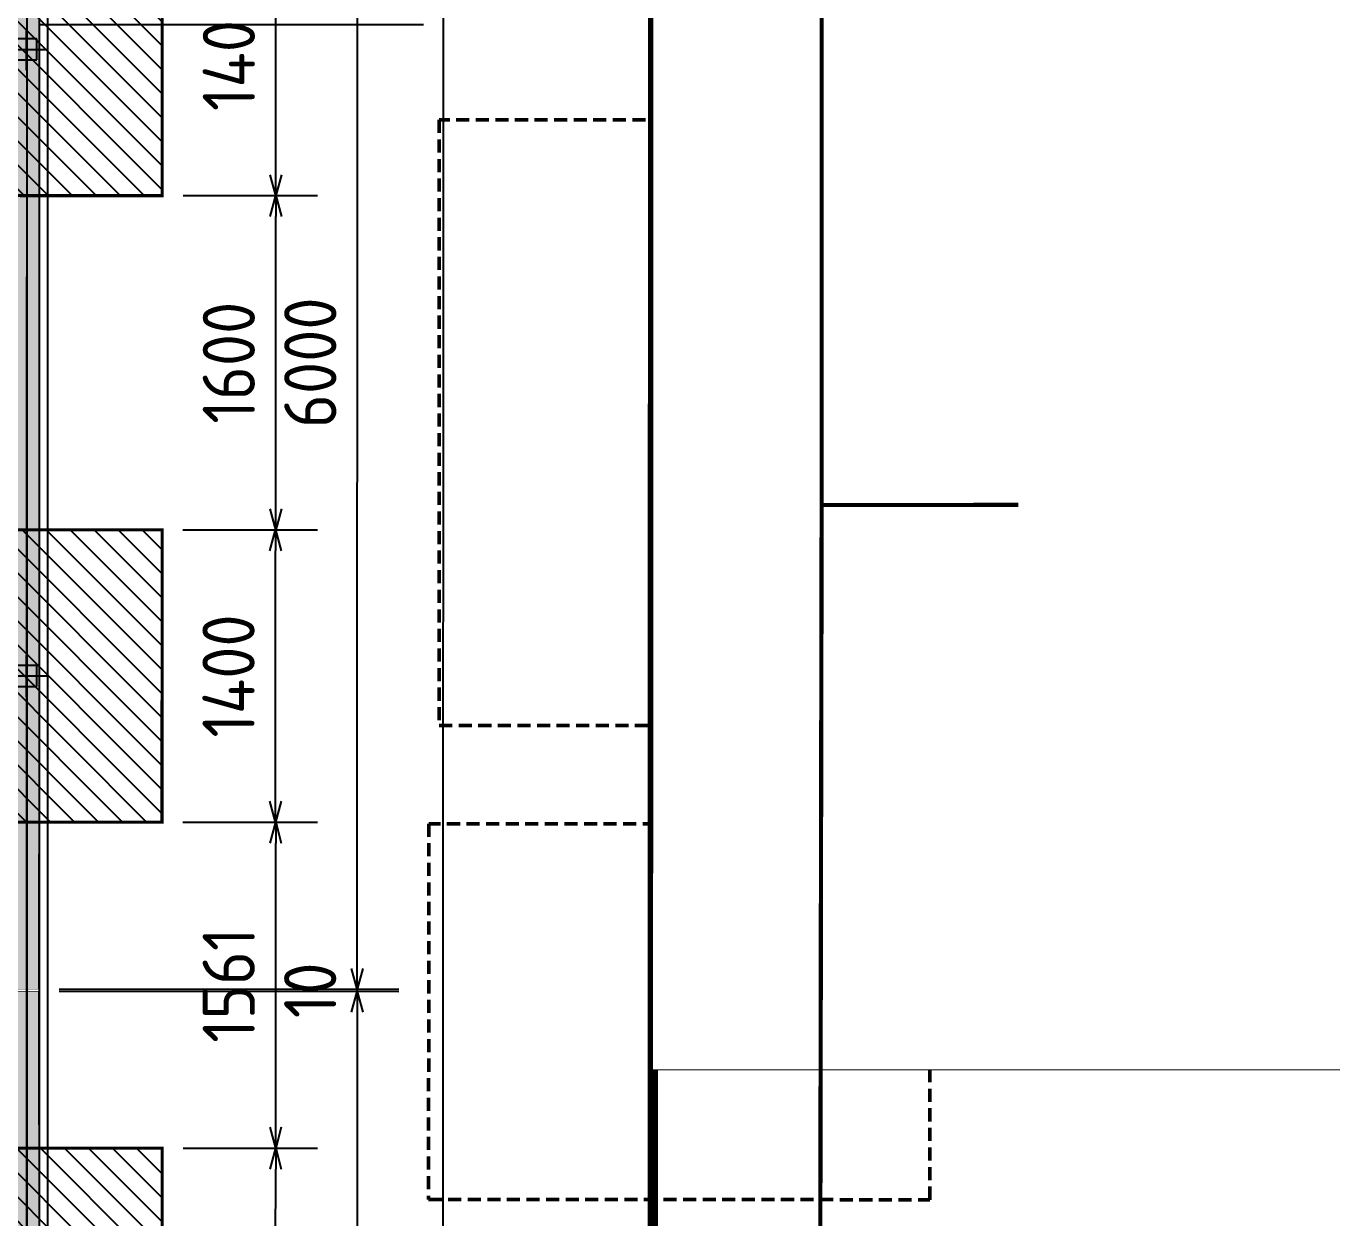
# Model space of a CAD drawing. Header units: centimetres. Extents: x -6122352 to 6876996, y -1694241 to 2592194.
# Drawn here: x 176629 to 182883, y -61365 to -55659 of the extents above; entities that cross this region are included whole.
import ezdxf
from ezdxf.xclip import XClip

# ---------------------------------------------------------------- set-up
doc = ezdxf.new("R2010")
doc.units = ezdxf.units.CM
doc.header["$MEASUREMENT"] = 0
doc.header["$XCLIPFRAME"] = 2
doc.header["$PDMODE"] = 66
doc.header["$PDSIZE"] = 100
for name, pattern in [('CENTER', [2, 1.25, -0.25, 0.25, -0.25]), ('DASHED2', [0.375, 0.25, -0.125]), ('XR-AR-END-SETTING OUT PLAN$0$23261-XR-AR-SI-GF$0$HIDDEN', [0.375, 0.25, -0.125]), ('XR-AR-END-SETTING OUT PLAN$0$23585-XR-AR-END-GROUND FLOOR$0$23261-XR-AR-SI-GF$0$HIDDEN', [0.375, 0.25, -0.125]), ('XR-AR-END-SETTING OUT PLAN$0$23585-XR-AR-END-GROUND FLOOR$0$945-4P-1-101-GROUND FLOOR PLAN$0$XR-MIDDLE-GROUND FLOOR PLAN$0$HIDDEN2', [0.1875, 0.125, -0.0625]), ('XR-AR-END-SETTING OUT PLAN$0$23585-XR-AR-END-GROUND FLOOR$0$XR-END-GROUND FLOOR PLAN$0$HIDDEN2', [0.1875, 0.125, -0.0625])]:
    doc.linetypes.add(name, pattern=pattern)
doc.layers.get('Defpoints').update_dxf_attribs({"color": 255, "linetype": 'CENTER'})
for name, color, linetype in [('00-MI-DIM', 7, 'Continuous'), ('23585-XR-AR-BOUNDARY WALLS AND SETBACKS$0$setback', 7, 'XR-AR-END-SETTING OUT PLAN$0$23261-XR-AR-SI-GF$0$HIDDEN'), ('@MI-FOOTINGS', 7, 'Continuous'), ('@MI-MEP', 7, 'Continuous'), ('@MI-REF LAYER', 7, 'Continuous'), ('@MI-TYPE-02', 6, 'Continuous'), ('B_TH_4', 7, 'Continuous'), ('XR-AR-END-SETTING OUT PLAN$0$23585-XR-AR-END-GROUND FLOOR$0$A-Flor-Strs', 1, 'Continuous')]:
    doc.layers.add(name, color=color, linetype=linetype)
for name, color, linetype, lineweight, true_color in [('08-Compound Wall-2', 6, 'Continuous', 25, 0xff00ff), ('08-Compound Wall-3', 5, 'Continuous', 25, 0x0000ff), ('23585-XR-AR-DAMAC PLOT LIMITS$0$1-End units', 7, 'Continuous', 5, 0xf8991e)]:
    doc.layers.add(name, color=color, linetype=linetype, lineweight=lineweight, true_color=true_color)
for name, color, linetype, lineweight in [('@ Foundations', 4, 'DASHED2', 50), ('A-ANNO-TEXT', 3, 'Continuous', 25), ('XR-AR-END-SETTING OUT PLAN$0$23585-XR-AR-END-GROUND FLOOR$0$A-DOOR-FULL', 1, 'Continuous', 9), ('XR-AR-END-SETTING OUT PLAN$0$23585-XR-AR-END-GROUND FLOOR$0$A-FLOR-OVHD', 9, 'XR-AR-END-SETTING OUT PLAN$0$23585-XR-AR-END-GROUND FLOOR$0$23261-XR-AR-SI-GF$0$HIDDEN', 15), ('XR-AR-END-SETTING OUT PLAN$0$23585-XR-AR-END-GROUND FLOOR$0$A-GLAZ-SILL', 8, 'Continuous', 5), ('XR-AR-END-SETTING OUT PLAN$0$23585-XR-AR-END-GROUND FLOOR$0$A-GLAZ-WNDO', 232, 'Continuous', 9), ('XR-AR-END-SETTING OUT PLAN$0$23585-XR-AR-END-GROUND FLOOR$0$A-WALL', 7, 'Continuous', 30), ('XR-AR-END-SETTING OUT PLAN$0$23585-XR-AR-END-GROUND FLOOR$0$S-COLS', 51, 'Continuous', 40), ('XR-AR-END-SETTING OUT PLAN$0$23585-XR-AR-END-GROUND FLOOR$0$S-COLS-PATT', 8, 'Continuous', 5)]:
    doc.layers.add(name, color=color, linetype=linetype, lineweight=lineweight)
doc.styles.add('Schueco-BEMSTIL', font='isocpeur.ttf', dxfattribs={"width": 0.9})
doc.dimstyles.new('MI- JWC-TXT-2.5 MM', dxfattribs={"dimscale": 1.5, "dimtxt": 2.5, "dimasz": 1, "dimexe": 2, "dimexo": 1, "dimgap": 1, "dimtad": 1, "dimdec": 0, "dimdsep": 46, "dimtxsty": 'Schueco-BEMSTIL', "dimblk": 'OPEN30', "dimcen": 0, "dimdle": 2, "dimclrd": 140, "dimclre": 8, "dimclrt": 40, "dimadec": 0, "dimazin": 2, "dimtfac": 1, "dimtdec": 0, "dimtix": 1, "dimtmove": 2, "dimatfit": 3, "dimldrblk": 'OPEN', "dimfxl": 2, "dimlwd": -1, "dimlwe": -1, "dimarcsym": 0})

# ---------------------------------------------------------------- blocks, each defined once
blk = doc.blocks.new('23585-XR-AR-BOUNDARY WALLS AND SETBACKS')
at = {"layer": '08-Compound Wall-2'}
blk.add_lwpolyline([(496588.3159441666, 2769013.514769345), (496570.6946733108, 2769029.661011864), (496564.5808306537, 2769022.988344166), (496560.5274299398, 2769018.564543386), (496556.4738282793, 2769014.140741575), (496552.4204299391, 2769009.716943386), (496548.3670299394, 2769005.293143387), (496542.2528973924, 2768998.620554951), (496559.874324013, 2768982.474534681)], dxfattribs=at)
at = {"layer": '23585-XR-AR-BOUNDARY WALLS AND SETBACKS$0$setback', "ltscale": 40, "const_width": 0.05}
blk.add_lwpolyline([(496585.3184436723, 2769012.463673213), (496570.9412552056, 2769025.637386598), (496566.7190196444, 2769021.029225017), (496562.6655982177, 2769016.605401631), (496558.611948408, 2769012.181547272), (496554.5585982167, 2769007.757801631), (496550.5051982169, 2769003.334001631), (496546.3502469584, 2768998.799543226), (496560.7275510902, 2768985.626021641), (496564.8823551398, 2768990.160453821), (496568.9357508895, 2768994.584249184), (496572.9891508893, 2768999.008049183), (496577.0425508898, 2769003.431849183), (496581.0961986162, 2769007.855501268)], close=True, dxfattribs=at)
blk = doc.blocks.new('A$C9d9485f6')
at = {"layer": 'A-ANNO-TEXT', "rotation": 312.4881850805905}
blk.add_blockref('23585-XR-AR-BOUNDARY WALLS AND SETBACKS', (-2377088.534775567, -1504219.252137818), dxfattribs=at)
blk = doc.blocks.new('23585-XR-AR-DAMAC PLOT LIMITS')
at = {"layer": '23585-XR-AR-DAMAC PLOT LIMITS$0$1-End units', "color": 251, "true_color": 0x636466}
for points in [[(496542.1118999999, 2768998.614700001), (496548.2933, 2769005.3607), (496565.9883000003, 2768989.1471), (496559.8069000002, 2768982.400900001)], [(496535.9303000001, 2768991.8683), (496542.1118999999, 2768998.614700001), (496559.8069000002, 2768982.400900001), (496553.6253000004, 2768975.6547)]]:
    blk.add_lwpolyline(points, close=True, dxfattribs=at)
blk = doc.blocks.new('A$Cf093b529')
at = {"layer": 'A-ANNO-TEXT'}
blk.add_blockref('23585-XR-AR-DAMAC PLOT LIMITS', (-495391.9901121984, -2768603.441896566), dxfattribs=at)
blk = doc.blocks.new('*U35')
for points in [[(91, -5.684341886080801e-14), (41, -5.684341886080801e-14), (41, 1021), (91, 1021)], [(0, 0), (38, -5.684341886080801e-14), (38, -50), (50, -50), (50, -249.999999999997), (0, -249.999999999997)], [(1100, 2.842170943040401e-14), (1062, -2.842170943040401e-14), (1062, -49.99999999999997), (1050, -49.99999999999997), (1050, -249.999999999997), (1100, -249.999999999997)]]:
    blk.add_lwpolyline(points, close=True)
at = {"color": 8, "linetype": 'XR-AR-END-SETTING OUT PLAN$0$23585-XR-AR-END-GROUND FLOOR$0$XR-END-GROUND FLOOR PLAN$0$HIDDEN2'}
blk.add_arc((41, -5.684341886080801e-14), 1021, 1.594950045944486e-15, 90, dxfattribs=at)
at = {"layer": 'XR-AR-END-SETTING OUT PLAN$0$23585-XR-AR-END-GROUND FLOOR$0$A-GLAZ-SILL', "linetype": 'XR-AR-END-SETTING OUT PLAN$0$23585-XR-AR-END-GROUND FLOOR$0$945-4P-1-101-GROUND FLOOR PLAN$0$XR-MIDDLE-GROUND FLOOR PLAN$0$HIDDEN2', "ltscale": 3}
blk.add_lwpolyline([(0, 0), (1100, 0), (1100, -249.999999999997), (0, -249.999999999997)], close=True, dxfattribs=at)
blk = doc.blocks.new('*U37')
for points in [[(91, -5.684341886080801e-14), (41, -5.684341886080801e-14), (41, 1021), (91, 1021)], [(0, 0), (38, -5.684341886080801e-14), (38, -50), (50, -50), (50, -109.9999999801787), (0, -109.9999999801787)], [(1100, 2.842170943040401e-14), (1062, -2.842170943040401e-14), (1062, -49.99999999999997), (1050, -49.99999999999997), (1050, -109.9999999801786), (1100, -109.9999999801786)]]:
    blk.add_lwpolyline(points, close=True)
at = {"color": 8, "linetype": 'XR-AR-END-SETTING OUT PLAN$0$23585-XR-AR-END-GROUND FLOOR$0$XR-END-GROUND FLOOR PLAN$0$HIDDEN2'}
blk.add_arc((41, -5.684341886080801e-14), 1021, 1.594950045944486e-15, 90, dxfattribs=at)
at = {"layer": 'XR-AR-END-SETTING OUT PLAN$0$23585-XR-AR-END-GROUND FLOOR$0$A-GLAZ-SILL', "linetype": 'XR-AR-END-SETTING OUT PLAN$0$23585-XR-AR-END-GROUND FLOOR$0$945-4P-1-101-GROUND FLOOR PLAN$0$XR-MIDDLE-GROUND FLOOR PLAN$0$HIDDEN2', "ltscale": 3}
blk.add_lwpolyline([(0, 0), (1100, 0), (1100, -109.9999999801786), (0, -109.9999999801786)], close=True, dxfattribs=at)
blk = doc.blocks.new('XR-AR-END-SETTING OUT PLAN$0$23585-XR-AR-END-GROUND FLOOR$0$A$C75a8815d')
at = {"layer": 'XR-AR-END-SETTING OUT PLAN$0$23585-XR-AR-END-GROUND FLOOR$0$S-COLS', "color": 252, "lineweight": 30}
for points in [[(-0.02841067314147949, 3499.999932765961), (-0.02841019630432129, 2699.999933242798), (249.9715893268585, 2699.999932765961), (249.9715902805328, 3499.999933004379)], [(3.814697265625e-06, 0.001664876937866211), (3.814697265625e-06, 550.001665353775), (250.0000038146973, 550.0016646385193), (250.0000038146973, 0.001665115356445312)]]:
    blk.add_lwpolyline(points, close=True, dxfattribs=at)
blk = doc.blocks.new('XR-AR-END-SETTING OUT PLAN')
at = {"layer": '08-Compound Wall-3'}
blk.add_line((1900.044146533911, 10500.00058480681), (-523.2971514474184, 10500.00058478684), dxfattribs=at)
at = {"layer": 'XR-AR-END-SETTING OUT PLAN$0$23585-XR-AR-END-GROUND FLOOR$0$A-FLOR-OVHD', "color": 8}
blk.add_line((3200.106140449643, 10249.99855422974), (3200.106631532311, 8999.99834060669), dxfattribs=at)
at = {"layer": 'XR-AR-END-SETTING OUT PLAN$0$23585-XR-AR-END-GROUND FLOOR$0$A-FLOR-OVHD', "color": 8, "ltscale": 5}
for p, q in [((4150.149359419942, 9210.30683708191), (3250.158987239003, 9610.350899219513)), ((3250.158987298608, 9210.306836605072), (4150.149360194802, 9610.350899219513))]:
    blk.add_line(p, q, dxfattribs=at)
blk.add_lwpolyline([(3250.158987298608, 9210.306836605072), (4150.149359419942, 9210.30683708191), (4150.149360194802, 9610.350899219513), (3250.158987239003, 9610.350899219513)], close=True, dxfattribs=at)
at = {"layer": 'XR-AR-END-SETTING OUT PLAN$0$23585-XR-AR-END-GROUND FLOOR$0$A-Flor-Strs', "color": 8}
for p, q in [((3000.102111771703, 10249.9985537529), (3000.102079167962, 8999.993498325348)), ((3300.102112427354, 10249.99855422974), (3300.102079108357, 8999.99349784851)), ((3300.102093592286, 9549.99603509903), (3171.357380345464, 9681.451865673065)), ((3000.102095738053, 9549.996026039124), (3300.102093592286, 9549.99603509903)), ((3300.102093592286, 9549.99603509903), (3171.35738016665, 9418.540202617645))]:
    blk.add_line(p, q, dxfattribs=at)
at = {"layer": 'XR-AR-END-SETTING OUT PLAN$0$23585-XR-AR-END-GROUND FLOOR$0$A-GLAZ-SILL', "color": 8}
blk.add_line((3250.100986972451, 6049.997144699097), (3250.10133947432, 8199.998291492462), dxfattribs=at)
at = {"layer": 'XR-AR-END-SETTING OUT PLAN$0$23585-XR-AR-END-GROUND FLOOR$0$A-GLAZ-WNDO', "color": 8}
for p, q in [((3000.101339235902, 8199.998291015625), (3000.101339116693, 8149.998291015625)), ((3150.100986912847, 6099.997143745422), (3150.101339116693, 8199.998291015625)), ((3150.101339116693, 8199.998291015625), (3150.101339295506, 8149.998290538788)), ((3150.101339295506, 8149.998290538788), (3000.101339116693, 8149.998291015625)), ((3000.101213410497, 7447.998108863831), (3000.101213350892, 7497.998109340668)), ((3000.101213350892, 7497.998109340668), (3150.101213827729, 7497.998108386993)), ((3150.101213887334, 7447.998108863831), (3000.101213410497, 7447.998108863831)), ((3150.101213827729, 7497.998108386993), (3150.101213887334, 7447.998108863831)), ((3000.100987270474, 6746.998107910156), (3000.100986436009, 6796.998108863831)), ((3000.100986436009, 6796.998108863831), (3150.100987270474, 6796.998108863831)), ((3150.100987270474, 6796.998108863831), (3150.100986376405, 6746.998108863831)), ((3150.100986376405, 6746.998108863831), (3000.100987270474, 6746.998107910156)), ((3000.100986972451, 6049.997144699097), (3000.100986972451, 6099.997144699097)), ((3000.100986972451, 6099.997144699097), (3150.100986912847, 6099.997143745422)), ((3150.100986912847, 6099.997143745422), (3150.100987151265, 6049.997144699097)), ((3000.100986972451, 6049.997144699097), (3250.100986972451, 6049.997144699097))]:
    blk.add_line(p, q, dxfattribs=at)
for points in [[(3250.122793927789, 8199.997313976288), (3000.101339235902, 8199.998291015625)], [(3000.101213350892, 7497.998109340668), (3000.101339116693, 8149.998291015625)], [(3050.101339116693, 8149.998291015625), (3050.101213350892, 7497.998108863831)], [(3000.100986972451, 6099.997144699097), (3000.101213410497, 7447.998108863831)], [(3050.101213291287, 7447.998109340668), (3050.100986912847, 6796.998107910156)], [(3050.100986853242, 6746.998108386993), (3050.1009863168, 6099.997145175934)]]:
    blk.add_lwpolyline(points, dxfattribs=at)
at = {"layer": 'XR-AR-END-SETTING OUT PLAN$0$23585-XR-AR-END-GROUND FLOOR$0$A-WALL', "color": 8}
blk.add_lwpolyline([(3850.106042101979, 10500.01968860626), (5750.107330158353, 10500.00084400177), (5750.107415214181, 10250.00188541412), (4790.107357934117, 10249.9985537529), (4790.107358291745, 10149.99855566025), (4540.107357993722, 10149.99855566025), (4540.10735835135, 10249.9985537529), (3000.102095916867, 10249.99855327606), (3000.102079048753, 11999.99910259247), (3250.104392960668, 11999.99910163879), (3250.104392841458, 11100.02067995071), (3850.106042161584, 11100.02068090439), (3850.10604198277, 10499.99947547913)], dxfattribs=at)
for points in [[(4790.1072358042, 8749.999267578125), (3250.101112738252, 8749.997854709625), (3250.123472645879, 8199.998291492462), (3000.123275354505, 8199.998291015625), (3000.100934281945, 8999.998242855072), (4540.107388034463, 8999.998847484589), (4540.107358470559, 9049.998554706573), (4790.107358232141, 9049.99855518341)], [(5650.11106570065, 8750.000054359436), (4790.107256367803, 8749.999291419983), (4790.107256188989, 8850.000108718872), (5650.111065641046, 8850.001082897186)], [(3250.12934859097, 5750.006791114807), (3250.100409820676, 5750.006854534149), (3250.100986972451, 6049.997144699097), (3000.129348531365, 6049.997144699097), (3000.129348650575, 5499.999974727631), (3250.129348769784, 5500.006791591644)], [(3250.129348710179, 5499.998108386993), (7760.105232134461, 5500.00174665451), (7760.105232253671, 5750.00045633316), (3250.129348531365, 5749.997789859772)]]:
    blk.add_lwpolyline(points, close=True, dxfattribs=at)
at = {"layer": 'XR-AR-END-SETTING OUT PLAN$0$23585-XR-AR-END-GROUND FLOOR$0$A-DOOR-FULL', "color": 8, "xscale": -1, "rotation": 270}
blk.add_blockref('*U35', (4790.107358232141, 9049.99855518341), dxfattribs=at)
at = {"layer": 'XR-AR-END-SETTING OUT PLAN$0$23585-XR-AR-END-GROUND FLOOR$0$A-DOOR-FULL', "color": 8, "xscale": 0.9090909090912127, "yscale": 0.9090909090912127, "zscale": 0.9090909090912127, "rotation": 179.9999999999999}
blk.add_blockref('*U37', (6650.111066237092, 8750.001082897186), dxfattribs=at)
at = {"layer": 'XR-AR-END-SETTING OUT PLAN$0$23585-XR-AR-END-GROUND FLOOR$0$S-COLS-PATT', "color": 8}
blk.add_blockref('XR-AR-END-SETTING OUT PLAN$0$23585-XR-AR-END-GROUND FLOOR$0$A$C75a8815d', (3000.129344239831, 5499.998310089111), dxfattribs=at)
blk = doc.blocks.new('END UNIT')
at = {"xscale": 0.001, "yscale": 0.001, "zscale": 0.001}
blk.add_blockref('XR-AR-END-SETTING OUT PLAN', (-9.150201729830158, 0), dxfattribs=at)
blk = doc.blocks.new('TH_4')
blk.add_blockref('END UNIT', (495802.3053798428, 2769130.514097063))
at = {"xscale": -1}
blk.add_blockref('END UNIT', (495826.3053798428, 2769130.514097063), dxfattribs=at)
blk = doc.blocks.new('A$C780da55d')
at = {"layer": 'B_TH_4', "xscale": 1.000039159572381, "yscale": 1.000039159572381, "zscale": 1.000039159572381}
blk.add_blockref('TH_4', (-495814.0704651335, -2769239.302089663), dxfattribs=at)
blk = doc.blocks.new('23585-XR-AR-MALDIVE-2$0$TH_4')
blk.add_blockref('A$C780da55d', (495794.655359471, 2769130.864096801))
at = {"layer": '@ Foundations', "linetype": 'DASHED2', "ltscale": 0.25}
for points in [[(495795.1303292943, 2769137.659769025), (495797.4303292944, 2769137.659769025), (495797.4303292944, 2769140.559769025), (495795.1303292943, 2769140.559769025)], [(495797.4803292943, 2769135.389769025), (495797.4803292943, 2769137.189769024), (495795.0803292943, 2769137.189769024), (495795.0803292943, 2769135.389769025)]]:
    blk.add_lwpolyline(points, close=True, dxfattribs=at)
blk = doc.blocks.new('A$C4ad59038')
at = {"color": 1, "true_color": 0xeb0000, "const_width": 0.01}
blk.add_lwpolyline([(33.17642797250301, 0.03671054542064667), (27.17643891414627, 0.0302905784919858), (21.17643782356754, 0.02358802454546094), (15.17643673485145, 0.01688547106459737), (9.176435644738376, 0.01018291618674994), (0.02652762923389673, 2.328306436538696e-10), (0, 23.99999232846312), (9.149760706815869, 24.01003996655345), (15.14976179599762, 24.01674252003431), (21.14976288657635, 24.02344507421367), (27.1498992536217, 24.03000031830743), (33.14990034373477, 24.03670287341811), (42.29995566885918, 24.04702106770128), (42.32648329855874, 0.04702874016948044)], close=True, dxfattribs=at)
blk = doc.blocks.new('A$C648f3c42')
at = {"color": 1, "true_color": 0xeb0000, "const_width": 0.01}
blk.add_lwpolyline([(33.15262363292277, 0.0001893071457743645), (27.15261880028993, 0.0001524444669485092), (21.15261396672577, 0.0001155796926468611), (15.15260913362727, 7.871724665164948e-05), (9.152604300063103, 4.185270518064499e-05), (0, 0), (0.0005651502870023251, 24.00012975768186), (9.152604304254055, 24.00019629951566), (15.15274425270036, 24.00008570449427), (21.15260162623599, 23.9999874541536), (27.15260645840317, 24.00002431729808), (33.15261129243299, 24.00006118137389), (42.30280754901469, 24.00006668013521), (42.30267243040726, 5.969149060547352e-05)], close=True, dxfattribs=at)
blk = doc.blocks.new('A$C547b7078')
at = {"color": 1, "true_color": 0xeb0000, "const_width": 0.01}
blk.add_lwpolyline([(35.15050103946123, -21.37135449005291), (29.15049620682839, -21.37139135273173), (23.15049137326423, -21.37142821727321), (17.15048654016573, -21.37146507995203), (11.15048170660157, -21.3715019444935), (1.997877406538464, -21.37154379719868), (1.998442556825466, 2.628585960250348), (11.15048171079252, 2.628652502316982), (17.15062165923882, 2.628541907295585), (23.15047903277446, 2.628443656954914), (29.15048386494163, 2.628480520099401), (35.15048869897146, 2.628517384175211), (44.30068495555315, 2.628522882703692), (44.30054983694572, -21.37148410547525)], close=True, dxfattribs=at)
blk = doc.blocks.new('A$C253a53b4')
at = {"color": 1, "true_color": 0xeb0000, "const_width": 0.01}
blk.add_lwpolyline([(-2.578967043431476, -17.71013962291181), (-8.57895610225387, -17.71655958984047), (-14.5789571928326, -17.723262143787), (-20.57895828154869, -17.72996469726786), (-26.57895937166177, -17.73666725214571), (-35.72886738716625, -17.74685016833246), (-35.75539501640014, 6.253142159897834), (-26.60563430911861, 6.263189798220992), (-20.60563322040252, 6.269892351701856), (-14.60563212982379, 6.276594905648381), (-8.605495762778446, 6.283150149974972), (-2.605494672665372, 6.289852704852819), (6.544560652924702, 6.300170899368823), (6.571088282158598, -17.69982142839581)], close=True, dxfattribs=at)
blk = doc.blocks.new('_Open30')
at = {"color": 0, "linetype": 'ByBlock', "lineweight": -2}
for p, q in [((-1, 0.26794919), (0, 0)), ((0, 0), (-1, -0.26794919)), ((0, 0), (-1, 0))]:
    blk.add_line(p, q, dxfattribs=at)
blk = doc.blocks.new('*D958')
at = {"layer": '00-MI-DIM', "color": 8, "transparency": 16777216}
for p, q in [((436944.3528244827, -191369.7870916967), (438571.1533360409, -191370.0785694161)), ((436946.5045704855, -197269.6402167009), (438570.096245418, -197269.9311194854))]:
    blk.add_line(p, q, dxfattribs=at)
at = {"layer": '00-MI-DIM', "color": 140, "transparency": 16777216}
blk.add_line((438371.1354220135, -191470.0427333356), (438370.114165866, -197169.8952866152), dxfattribs=at)
at = {"layer": 'Defpoints', "color": 0, "transparency": 16777216}
for p in [(436844.3528260879, -191369.769174459), (436846.5045720906, -197269.6222994632), (438370.0962486283, -197269.89528501)]:
    blk.add_point(p, dxfattribs=at)
at = {"layer": '00-MI-DIM', "color": 140, "transparency": 16777216, "xscale": 100, "yscale": 100, "zscale": 100}
for p, rotation in [((438371.1533392512, -191370.0427349407), 89.98973417893167), ((438370.0962486283, -197269.89528501), 269.9897341789317)]:
    blk.add_blockref('_Open30', p, dxfattribs=dict(at, rotation=rotation))
at = {"layer": '00-MI-DIM', "color": 40, "transparency": 16777216, "insert": (438145.6247975514, -194319.9286961905), "char_height": 250, "attachment_point": 5, "rotation": 89.98973417893166, "style": 'Schueco-BEMSTIL'}
blk.add_mtext('5900', dxfattribs=at)
blk = doc.blocks.new('_Open')
at = {"color": 0, "linetype": 'ByBlock', "lineweight": -2}
for p, q in [((-1, 0.1666666666666667), (0, 0)), ((-1, -0.1666666666666667), (0, 0)), ((0, 0), (-1, 0))]:
    blk.add_line(p, q, dxfattribs=at)
blk = doc.blocks.new('*D959')
at = {"layer": '00-MI-DIM', "color": 140, "transparency": 16777216}
for p, q in [((438371.1730482955, -191260.0427368601), (438371.1909655333, -191160.0427384652)), ((438371.1533393341, -191370.0427349407), (438371.1551310578, -191360.0427352549)), ((438371.1354220964, -191470.0427333356), (438371.1175048586, -191570.0427317305))]:
    blk.add_line(p, q, dxfattribs=at)
at = {"layer": '00-MI-DIM', "color": 8, "transparency": 16777216}
for p, q in [((436944.3563694643, -191359.787092325), (438571.1551278476, -191360.0785697303)), ((436944.3528244827, -191369.7870916967), (438571.1533361238, -191370.0785694162))]:
    blk.add_line(p, q, dxfattribs=at)
at = {"layer": 'Defpoints', "color": 0, "transparency": 16777216}
for p in [(436844.3563710694, -191359.7691750873), (438371.1551310578, -191360.0427352549), (436844.3528260879, -191369.769174459)]:
    blk.add_point(p, dxfattribs=at)
at = {"layer": '00-MI-DIM', "color": 140, "transparency": 16777216, "xscale": 100, "yscale": 100, "zscale": 100}
for p, rotation in [((438371.1551310578, -191360.0427352549), 269.9897341789317), ((438371.1533393341, -191370.0427349407), 89.98973417893167)]:
    blk.add_blockref('_Open30', p, dxfattribs=dict(at, rotation=rotation))
at = {"layer": '00-MI-DIM', "color": 40, "transparency": 16777216, "insert": (438146.1542388076, -191365.002421313), "char_height": 250, "attachment_point": 5, "rotation": 89.98973417893166, "style": 'Schueco-BEMSTIL'}
blk.add_mtext('10', dxfattribs=at)
blk = doc.blocks.new('*D960')
at = {"layer": '00-MI-DIM', "color": 8, "transparency": 16777216}
for p, q in [((436946.4833584462, -185359.7874693318), (438572.2301621358, -185360.0787582559)), ((436944.3563694642, -191359.787092325), (438571.1551278898, -191360.0785697303))]:
    blk.add_line(p, q, dxfattribs=at)
at = {"layer": '00-MI-DIM', "color": 140, "transparency": 16777216}
blk.add_line((438371.1730483377, -191260.04273686), (438372.2122481084, -185460.0429221753), dxfattribs=at)
at = {"layer": 'Defpoints', "color": 0, "transparency": 16777216}
for p in [(436846.4833600514, -185359.7695520941), (438372.2301653461, -185360.0429237805), (436844.3563710693, -191359.7691750873)]:
    blk.add_point(p, dxfattribs=at)
at = {"layer": '00-MI-DIM', "color": 140, "transparency": 16777216, "xscale": 100, "yscale": 100, "zscale": 100}
for p, rotation in [((438372.2301653461, -185360.0429237805), 89.98973417893167), ((438371.1551311, -191360.0427352549), 269.9897341789317)]:
    blk.add_blockref('_Open30', p, dxfattribs=dict(at, rotation=rotation))
at = {"layer": '00-MI-DIM', "color": 40, "transparency": 16777216, "insert": (438146.6926518347, -188360.0025157542), "char_height": 250, "attachment_point": 5, "rotation": 89.98973417893166, "style": 'Schueco-BEMSTIL'}
blk.add_mtext('6000', dxfattribs=at)
blk = doc.blocks.new('*D972')
at = {"layer": '00-MI-DIM', "color": 8, "transparency": 16777216}
for p, q in [((436895.3779130885, -149271.1944580374), (438990.7380413861, -149271.5698886985)), ((436886.5042159107, -197271.618946779), (438982.1376910816, -197271.9944264163))]:
    blk.add_line(p, q, dxfattribs=at)
at = {"layer": '00-MI-DIM', "color": 140, "transparency": 16777216}
blk.add_line((438782.1556115296, -197171.958593546), (438790.7201273586, -149371.534052618), dxfattribs=at)
at = {"layer": 'Defpoints', "color": 0, "transparency": 16777216}
for p in [(436795.3779146937, -149271.1765407997), (438790.7380445963, -149271.5340542231), (436786.5042175158, -197271.6010295413)]:
    blk.add_point(p, dxfattribs=at)
at = {"layer": '00-MI-DIM', "color": 140, "transparency": 16777216, "xscale": 100, "yscale": 100, "zscale": 100}
for p, rotation in [((438790.7380445963, -149271.5340542231), 89.98973417893167), ((438782.1376942919, -197271.9585919409), 269.9897341789317)]:
    blk.add_blockref('_Open30', p, dxfattribs=dict(at, rotation=rotation))
at = {"layer": '00-MI-DIM', "color": 40, "transparency": 16777216, "insert": (438561.4378730557, -173271.7060092971), "char_height": 250, "attachment_point": 5, "rotation": 89.98973417893166, "style": 'Schueco-BEMSTIL'}
blk.add_mtext('48000', dxfattribs=at)
blk = doc.blocks.new('T2-FOOTING PLAN')
at = {"layer": '@MI-FOOTINGS', "transparency": 33554679}
h = blk.add_hatch(dxfattribs=at)
h.set_pattern_fill('ANSI31', color=8, scale=650)
h.set_pattern_definition([(45, (0, 0), (-57.45242597140699, 57.45242597140699), [])])
h.paths.add_polyline_path([(-700, 650), (700, 650), (700, -650), (-700, -650)])
at = {"layer": '@MI-FOOTINGS', "color": 160, "true_color": 0x3340f0, "const_width": 15}
blk.add_lwpolyline([(-700, 650), (700, 650), (700, -650), (-700, -650)], close=True, dxfattribs=at)
at = {"layer": '@MI-FOOTINGS', "color": 30}
blk.add_point((0, 0), dxfattribs=at)
blk = doc.blocks.new('*D942')
at = {"layer": '00-MI-DIM', "color": 8, "transparency": 16777216}
for p, q in [((437537.4267024918, -192120.8196757759), (438180.8598232049, -192120.9349612196)), ((437537.1758611441, -193520.819653304), (438180.608981877, -193520.9349387476))]:
    blk.add_line(p, q, dxfattribs=at)
at = {"layer": '00-MI-DIM', "color": 140, "transparency": 16777216}
blk.add_line((437980.626902325, -193420.8991058774), (437980.8419091775, -192220.899125139), dxfattribs=at)
at = {"layer": 'Defpoints', "color": 0, "transparency": 16777216}
for p in [(437437.426704097, -192120.8017585382), (437980.8598264152, -192120.8991267441), (437437.1758627492, -193520.8017360663)]:
    blk.add_point(p, dxfattribs=at)
at = {"layer": '00-MI-DIM', "color": 140, "transparency": 16777216, "xscale": 100, "yscale": 100, "zscale": 100}
for p, rotation in [((437980.8598264152, -192120.8991267441), 89.98973417893167), ((437980.6089850873, -193520.8991042722), 269.9897341789317)]:
    blk.add_blockref('_Open30', p, dxfattribs=dict(at, rotation=rotation))
at = {"layer": '00-MI-DIM', "color": 40, "transparency": 16777216, "insert": (437755.7344093628, -192820.8588017233), "char_height": 250, "attachment_point": 5, "rotation": 89.98973417893166, "style": 'Schueco-BEMSTIL'}
blk.add_mtext('1400', dxfattribs=at)
blk = doc.blocks.new('*D943')
at = {"layer": '00-MI-DIM', "color": 8, "transparency": 16777216}
for p, q in [((437536.6281738217, -190559.8932782983), (438181.1394980897, -190560.0087569263)), ((437537.4267024918, -192120.819675776), (438180.8598232268, -192120.9349612196))]:
    blk.add_line(p, q, dxfattribs=at)
at = {"layer": '00-MI-DIM', "color": 140, "transparency": 16777216}
blk.add_line((437980.8777436747, -192020.8991283493), (437981.1215840623, -190659.9729208457), dxfattribs=at)
at = {"layer": 'Defpoints', "color": 0, "transparency": 16777216}
for p in [(437436.6281754269, -190559.8753610606), (437981.1395013, -190559.9729224508), (437437.4267040969, -192120.8017585383)]:
    blk.add_point(p, dxfattribs=at)
at = {"layer": '00-MI-DIM', "color": 140, "transparency": 16777216, "xscale": 100, "yscale": 100, "zscale": 100}
for p, rotation in [((437981.1395013, -190559.9729224508), 89.98973417893167), ((437980.859826437, -192120.8991267442), 269.9897341789317)]:
    blk.add_blockref('_Open30', p, dxfattribs=dict(at, rotation=rotation))
at = {"layer": '00-MI-DIM', "color": 40, "transparency": 16777216, "insert": (437755.9996674801, -191340.3957108126), "char_height": 250, "attachment_point": 5, "rotation": 89.98973417893166, "style": 'Schueco-BEMSTIL'}
blk.add_mtext('1561', dxfattribs=at)
blk = doc.blocks.new('*D944')
at = {"layer": '00-MI-DIM', "color": 8, "transparency": 16777216}
for p, q in [((437536.8790151693, -189159.8933007703), (438180.3121358824, -189160.0085862139)), ((437536.6281738217, -190559.8932782983), (438180.0612945544, -190560.008563742))]:
    blk.add_line(p, q, dxfattribs=at)
at = {"layer": '00-MI-DIM', "color": 140, "transparency": 16777216}
blk.add_line((437980.0792150024, -190459.9727308717), (437980.2942218549, -189259.9727501333), dxfattribs=at)
at = {"layer": 'Defpoints', "color": 0, "transparency": 16777216}
for p in [(437436.8790167745, -189159.8753835326), (437980.3121390927, -189159.9727517385), (437436.6281754269, -190559.8753610606)]:
    blk.add_point(p, dxfattribs=at)
at = {"layer": '00-MI-DIM', "color": 140, "transparency": 16777216, "xscale": 100, "yscale": 100, "zscale": 100}
for p, rotation in [((437980.3121390927, -189159.9727517385), 89.98973417893167), ((437980.0612977647, -190559.9727292665), 269.9897341789317)]:
    blk.add_blockref('_Open30', p, dxfattribs=dict(at, rotation=rotation))
at = {"layer": '00-MI-DIM', "color": 40, "transparency": 16777216, "insert": (437755.1867220403, -189859.9324267177), "char_height": 250, "attachment_point": 5, "rotation": 89.98973417893166, "style": 'Schueco-BEMSTIL'}
blk.add_mtext('1400', dxfattribs=at)
blk = doc.blocks.new('*D945')
at = {"layer": '00-MI-DIM', "color": 8, "transparency": 16777216}
for p, q in [((437537.1672067877, -187559.8932799497), (438181.6770152716, -187560.008758306)), ((437536.8790151693, -189159.8933007703), (438181.3903394598, -189160.0087793981))]:
    blk.add_line(p, q, dxfattribs=at)
at = {"layer": '00-MI-DIM', "color": 140, "transparency": 16777216}
blk.add_line((437981.4082599078, -189059.9729465279), (437981.6591012441, -187659.9729222255), dxfattribs=at)
at = {"layer": 'Defpoints', "color": 0, "transparency": 16777216}
for p in [(437437.1672083929, -187559.875362712), (437981.6770184818, -187559.9729238306), (437436.8790167745, -189159.8753835325)]:
    blk.add_point(p, dxfattribs=at)
at = {"layer": '00-MI-DIM', "color": 140, "transparency": 16777216, "xscale": 100, "yscale": 100, "zscale": 100}
for p, rotation in [((437981.6770184818, -187559.9729238306), 89.98973417893167), ((437981.3903426701, -189159.9729449227), 269.9897341789317)]:
    blk.add_blockref('_Open30', p, dxfattribs=dict(at, rotation=rotation))
at = {"layer": '00-MI-DIM', "color": 40, "transparency": 16777216, "insert": (437756.5336841876, -188359.9326205918), "char_height": 250, "attachment_point": 5, "rotation": 89.98973417893166, "style": 'Schueco-BEMSTIL'}
blk.add_mtext('1600', dxfattribs=at)
blk = doc.blocks.new('*D946')
at = {"layer": '00-MI-DIM', "color": 8, "transparency": 16777216}
for p, q in [((437537.4180481353, -186159.8933024216), (438181.9278566192, -186160.0087807779)), ((437537.1672067877, -187559.8932799498), (438181.6770152912, -187560.0087583061))]:
    blk.add_line(p, q, dxfattribs=at)
at = {"layer": '00-MI-DIM', "color": 140, "transparency": 16777216}
blk.add_line((437981.6949357392, -187459.9729254358), (437981.9099425917, -186259.9729446974), dxfattribs=at)
at = {"layer": 'Defpoints', "color": 0, "transparency": 16777216}
for p in [(437437.4180497404, -186159.8753851839), (437981.9278598294, -186159.9729463025), (437437.1672083928, -187559.875362712)]:
    blk.add_point(p, dxfattribs=at)
at = {"layer": '00-MI-DIM', "color": 140, "transparency": 16777216, "xscale": 100, "yscale": 100, "zscale": 100}
for p, rotation in [((437981.9278598294, -186159.9729463025), 89.98973417893167), ((437981.6770185014, -187559.9729238306), 269.9897341789317)]:
    blk.add_blockref('_Open30', p, dxfattribs=dict(at, rotation=rotation))
at = {"layer": '00-MI-DIM', "color": 40, "transparency": 16777216, "insert": (437756.802442777, -186859.9326212817), "char_height": 250, "attachment_point": 5, "rotation": 89.98973417893166, "style": 'Schueco-BEMSTIL'}
blk.add_mtext('1400', dxfattribs=at)
blk = doc.blocks.new('T2-PARTITION WALL')
at = {"layer": '@MI-TYPE-02'}
h = blk.add_hatch(color=256, dxfattribs=at)
h.dxf.hatch_style = 1
h.paths.add_polyline_path([(-71.02508106571622, -42098.55009387963), (-68.87369340774603, -48000.4032188518), (51.12629905209178, -48000.44575863145), (48.97491139412159, -42098.59263365931)])
h.paths.add_polyline_path([(-68.89454710215796, -36088.55047151487), (-71.02153608424123, -42088.55009450795), (48.97845637565479, -42088.5926342876), (51.10544535767986, -36088.59301129446)])
h.paths.add_polyline_path([(-66.7640131386579, -30078.55084915002), (-68.89100212074118, -36078.55047214316), (51.10899033915484, -36078.59301192281), (53.23597932123812, -30078.59338892964)])
h.paths.add_polyline_path([(-64.63347917504143, -24068.55122678523), (-66.7604681570665, -30068.55084977832), (53.23952430277131, -30068.59338955799), (55.36651328485459, -24068.59376656482)])
h.paths.add_polyline_path([(-64.59134481713409, -23929.04480615037), (-63.51631047029514, -17929.04490245861), (56.48368760355515, -17929.06640314552), (55.40865325671621, -23929.06630683731)])
h.paths.add_polyline_path([(-63.51451874629129, -17919.04490261909), (-62.43948439945234, -11919.04499892736), (57.56051367439795, -11919.0664996143), (56.48547932755901, -17919.06640330606)])
h.paths.add_polyline_path([(-62.43769267533207, -11909.04499908781), (-61.36265832849313, -5909.045095396083), (58.63733974535717, -5909.066596083023), (57.56230539846001, -11909.06649977478)])
h.paths.add_polyline_path([(-61.36086660448927, -5899.04509555659), (-60.01430928823538, 0.01075290745939128), (59.98568878561491, -0.01074777948088013), (58.63913146936102, -5899.066596243531)])
at = {"layer": '@MI-TYPE-02', "const_width": 2.5}
for points in [[(-68.89454710215796, -36088.55047151487), (-71.02153608424123, -42088.55009450795), (48.97845637565479, -42088.5926342876), (51.10544535767986, -36088.59301129446)], [(-71.02508106571622, -42098.55009387963), (-68.87369340774603, -48000.4032188518), (51.12629905209178, -48000.44575863145), (48.97491139412159, -42098.59263365931)]]:
    blk.add_lwpolyline(points, close=True, dxfattribs=at)
at = {"layer": '@MI-FOOTINGS', "rotation": 89.98973417812736}
for p in [(-8.085275193676353, -37588.58237109403), (-8.624308159633074, -40588.58236944265), (-8.076620837266091, -43549.50874444834)]:
    blk.add_blockref('T2-FOOTING PLAN', p, dxfattribs=at)
at = {"layer": '00-MI-DIM'}
for base, p1, p2, picture, middle in [((1995.360129902663, -0.3575134233979043), (-8.87369717785623, -48000.42448874158), (0, 0), '*D972', (1766.059958362021, -24000.52946849744)), ((1186.549945135766, -36888.7964055028), (641.7892936991317, -38288.69882191232), (642.0401350466906, -36888.6988443842), '*D946', (961.4245280833471, -37588.75608048201)), ((1186.299103788131, -38288.79638303092), (641.5011020807739, -39888.69884273285), (641.7892936991717, -38288.69882191229), '*D945', (961.1557694938689, -39088.75607979211)), ((1184.934224398972, -39888.79621093877), (641.250260733175, -41288.69882026094), (641.5011020807921, -39888.69884273291), '*D944', (959.8088073466112, -40588.75588591796)), ((1185.7615866063, -41288.79638165114), (642.0487894031409, -42849.62521773854), (641.2502607330986, -41288.69882026094), '*D943', (960.6217527863643, -42069.21917001293)), ((1574.718333934608, -47998.71874421032), (48.97491139412159, -42098.59263365931), (51.12665739690419, -47998.44575866353), '*D958', (1350.246882857697, -45048.75215539083)), ((1185.481911721513, -42849.72258594443), (641.797948055542, -44249.62519526662), (642.0487894032173, -42849.6252177385), '*D942', (960.3564946690946, -43549.68226092358))]:
    dim = blk.add_linear_dim(base=base, p1=p1, p2=p2, angle=89.98973417893167, dimstyle='MI- JWC-TXT-2.5 MM', dxfattribs=at)
    dim.commit()
    dim.dimension.update_dxf_attribs({"geometry": picture, "text_midpoint": middle, "insert": (-436795.3779146937, 149271.1765407997)})
for base, p1, p2, picture, middle in [((1576.852250652446, -36088.86638298078), (48.97845637565479, -42088.5926342876), (51.10544535762165, -36088.5930112944), '*D960', (1576.314733529405, -39088.86628873934)), ((1575.777216364164, -42088.86619445522), (48.97491139412159, -42098.59263365931), (48.97845637571299, -42088.59263428763), '*D959', (1575.776320502278, -42093.86619429811))]:
    dim = blk.add_linear_dim(base=base, p1=p1, p2=p2, angle=89.98973417893167, dimstyle='MI- JWC-TXT-2.5 MM', dxfattribs=at)
    dim.commit()
    dim.dimension.update_dxf_attribs({"geometry": picture, "text_midpoint": middle, "dimtype": 128, "insert": (-436795.3779146937, 149271.1765407997)})

msp = doc.modelspace()

# ---------------------------------------------------------------- hatches: boundary and pattern name
at = {"layer": '@MI-REF LAYER'}
h = msp.add_hatch(dxfattribs=at)
h.set_pattern_fill('ANSI31', color=256, scale=1999.999998458916, angle=186.7183412143764)
h.set_pattern_definition([(231.7183412143764, (-2377109729.195271, -1504175463.930205), (196.2436825049419, -154.8819453021617), [])])
h.paths.add_polyline_path([(185884.6715834287, -46681.40560717499), (185884.8593995727, -46380.77600491101), (179634.6139010842, -46379.67055957575), (179632.1382690322, -60653.50144848632), (215933.6997599442, -60659.92188748159), (215936.2689791673, -46386.09101481708), (209686.0234803202, -46384.98557276461), (209686.1049557264, -46685.61522341198)])

# ---------------------------------------------------------------- block references
at = {"layer": '@MI-REF LAYER', "xscale": 1000, "yscale": 1000, "zscale": 1000}
msp.add_blockref('A$C9d9485f6', (-23958.95045533385, 48155.57226163784), dxfattribs=at)
at = {"layer": '@MI-REF LAYER', "xscale": 1000, "yscale": 1000, "zscale": 1000, "rotation": 312.4882903633292}
msp.add_blockref('A$Cf093b529', (-891608.7329339073, 539022.7201118186), dxfattribs=at)

# ---------------------------------------------------------------- next in the draw order: block references
at = {"layer": '@MI-REF LAYER'}
ref = msp.add_blockref('23585-XR-AR-MALDIVE-2$0$TH_4', (-496151301.9159901, -2769108451.800584), dxfattribs=dict(at, xscale=1000, yscale=1000, zscale=1000, rotation=359.9898100352379))
XClip(ref).set_block_clipping_path([(495835.3953325448, 2769154.4396940554), (495826.3052454812, 2769154.3996857116), (495820.3052412018, 2769154.399648848), (495814.30523636914, 2769154.399611985), (495808.30537674366, 2769154.399710235), (495802.3052365903, 2769154.3998208307), (495793.35321120196, 2769154.429756117), (495793.3526341284, 2769130.4996254453), (495835.3953434096, 2769130.4996848367)])
ref = msp.add_blockref('23585-XR-AR-MALDIVE-2$0$TH_4', (-496106275.9210143, -2769108935.991403), dxfattribs=dict(at, xscale=1000, yscale=1000, zscale=1000, rotation=359.9898664398141))
XClip(ref).set_block_clipping_path([(495793.21421567374, 2769130.487053152), (495835.39423026494, 2769130.4882593695), (495835.3953074047, 2769154.4277864527), (495826.2929217287, 2769154.427015274), (495820.292919582, 2769154.4203127185), (495814.2927807572, 2769154.413757472), (495808.29278212436, 2769154.40705492), (495802.2927810352, 2769154.4003523667), (495793.21529314085, 2769154.427090823)])

# ---------------------------------------------------------------- next in the draw order: linework, layer by layer
at = {"layer": '@MI-REF LAYER', "const_width": 5}
msp.add_lwpolyline([(179632.1382690355, -60653.50144848984), (179634.6139012323, -46379.67055967696), (185884.8593998764, -46380.77600465932), (185884.6715835397, -46681.40560708704), (209686.1049558916, -46685.61522326384), (209686.0234805245, -46384.98557259381), (215936.2689792054, -46386.0910148587), (215933.6997602222, -60659.92188721854)], close=True, dxfattribs=at)

# ---------------------------------------------------------------- next in the draw order: block references
msp.add_blockref('T2-PARTITION WALL', (176638.8947806916, -18181.97375800248))
at = {"layer": '@MI-MEP', "color": 10, "xscale": 1000, "yscale": 1000, "zscale": 1000}
for name, p, rotation in [('A$C4ad59038', (176605.9812736511, -66181.96704957777), 359.9295836861422), ('A$C648f3c42', (134328.4023353714, -66172.00613632877), 359.9898100328849)]:
    msp.add_blockref(name, p, dxfattribs=dict(at, rotation=rotation))
at = {"layer": '@MI-REF LAYER', "color": 10, "xscale": 1000, "yscale": 1000, "zscale": 1000, "rotation": 359.9898100364956}
msp.add_blockref('A$C547b7078', (132334.325857243, -44800.10735790376), dxfattribs=at)

# ---------------------------------------------------------------- next in the draw order: wipeouts: each hides what was drawn before it
at = {"color": 10}
msp.add_wipeout([(185884.67158342872, -46681.40560717498), (185884.85939957266, -46380.77600491098), (179634.6139010842, -46379.670559575745), (179632.13826903224, -60653.50144848629), (215933.69975994414, -60659.92188748157), (215936.26897916727, -46386.09101481706), (209686.02348032017, -46384.9855727646), (209686.1049557264, -46685.61522341199)], dxfattribs=at).dxf.layer = '@MI-REF LAYER'

# ---------------------------------------------------------------- next in the draw order: linework, layer by layer
at = {"layer": '@MI-REF LAYER', "color": 1, "const_width": 19.99999999999999}
msp.add_lwpolyline([(176658.4164844224, -66137.64357664624), (180430.8015736177, -62568.48936994796), (180439.2108251663, -57952.35288510664), (181381.2035428791, -57951.41288419286), (180439.2108251663, -57952.35288510664), (180438.3130400566, -46382.17263841502), (176652.6629574366, -42304.62144240382)], dxfattribs=at)

# ---------------------------------------------------------------- next in the draw order: wipeouts: each hides what was drawn before it
msp.add_wipeout([(181379.25765822403, -56009.867086152095), (188348.74120255568, -56002.91234120006), (188352.43337717306, -59702.910498230965), (181382.94983194984, -59709.86524574347)]).dxf.layer = '@MI-REF LAYER'

# ---------------------------------------------------------------- next in the draw order: block references
at = {"layer": '@MI-REF LAYER', "color": 10, "xscale": 999.9999999999998, "yscale": 999.9999999999998, "zscale": 999.9999999999998, "rotation": 359.9261574199823}
msp.add_blockref('A$C253a53b4', (212382.7838886782, -48478.68169256479), dxfattribs=at)

doc.saveas('drawing.dxf')
